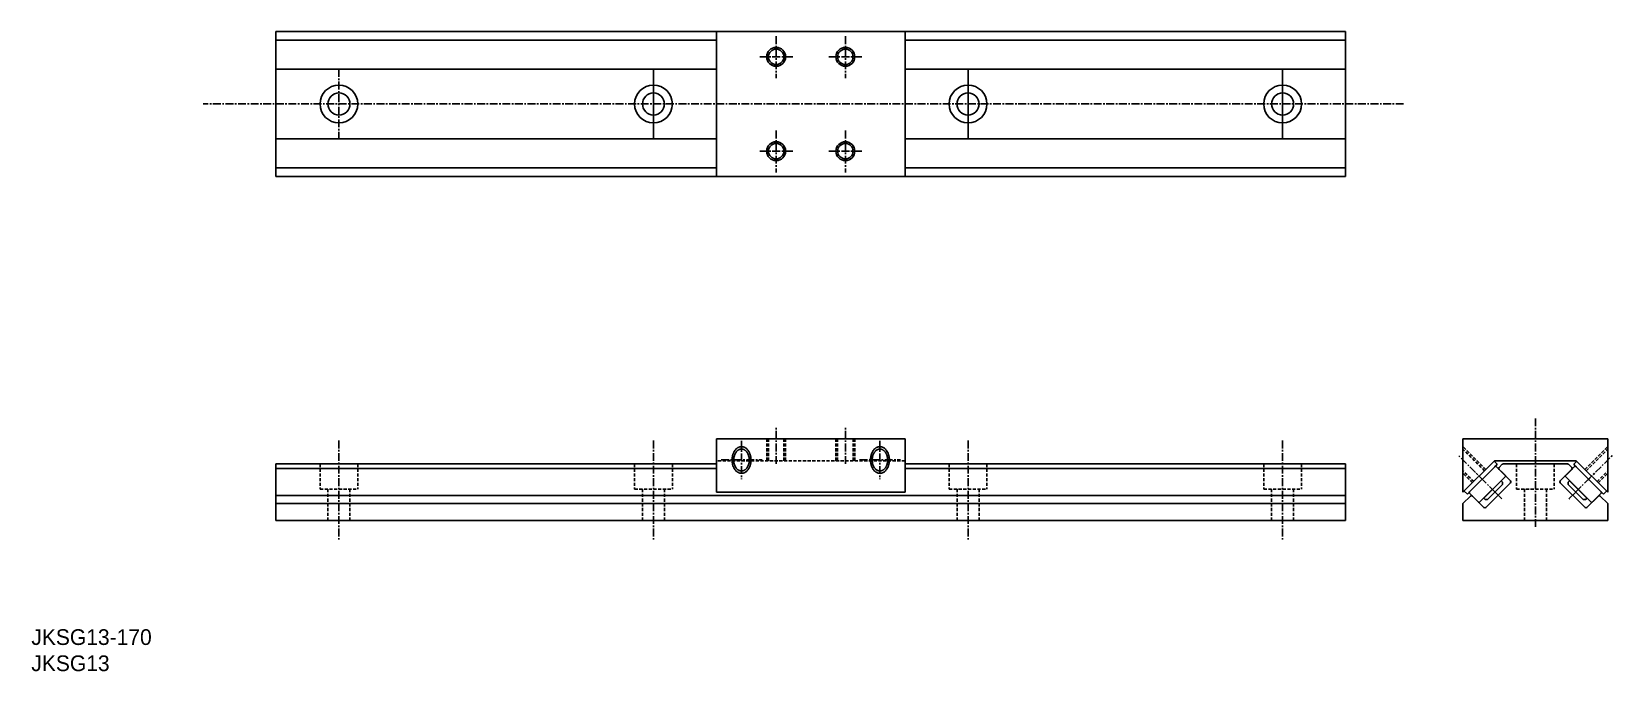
# Model space of a CAD drawing. Extents: x 178 to 430, y 123 to 224.
import ezdxf

# ---------------------------------------------------------------- set-up
doc = ezdxf.new("R2010")
doc.units = 0
doc.linetypes.add('CENTER', pattern=[2, 1.25, -0.25, 0.25, -0.25])
doc.linetypes.add('DASHED', pattern=[0.75, 0.5, -0.25])
doc.layers.get('0').update_dxf_attribs({"linetype": 'CONTINUOUS'})
doc.layers.add('CENTER', color=1, linetype='CENTER')

msp = doc.modelspace()

# ---------------------------------------------------------------- linework, layer by layer
at = {"color": 7, "linetype": 'CONTINUOUS'}
for p, q in [((217.22, 224.31), (387.22, 224.31)), ((217.22, 224.31), (217.22, 201.31)), ((287.22, 224.31), (287.22, 201.31)), ((317.22, 224.31), (317.22, 201.31)), ((387.22, 224.31), (387.22, 201.31)), ((287.22, 222.97), (217.22, 222.97)), ((387.22, 222.97), (317.22, 222.97)), ((287.22, 218.37), (217.22, 218.37)), ((277.22, 218.37), (277.22, 207.25)), ((387.22, 218.37), (317.22, 218.37)), ((327.22, 218.37), (327.22, 207.25)), ((377.22, 218.37), (377.22, 207.25)), ((287.22, 207.25), (217.22, 207.25)), ((387.22, 207.25), (317.22, 207.25)), ((287.22, 202.66), (217.22, 202.66)), ((217.22, 201.31), (387.22, 201.31)), ((387.22, 202.66), (317.22, 202.66)), ((287.22, 159.6), (317.22, 159.6)), ((287.22, 159.6), (287.22, 151.1)), ((317.22, 159.6), (317.22, 151.1)), ((405.89, 159.6), (428.89, 159.6)), ((405.89, 151.1), (405.89, 159.6)), ((428.89, 151.1), (428.89, 159.6)), ((410.89, 156.1), (405.89, 151.1)), ((411.3, 155.54), (410.82, 156.02)), ((410.89, 156.1), (423.89, 156.1)), ((423.49, 155.54), (423.97, 156.02)), ((423.89, 156.1), (428.89, 151.1)), ((217.22, 155.6), (287.22, 155.6)), ((217.22, 155.6), (217.22, 146.6)), ((287.22, 154.88), (217.22, 154.88)), ((287.22, 154.88), (217.22, 154.88)), ((317.22, 155.6), (387.22, 155.6)), ((387.22, 154.88), (317.22, 154.88)), ((387.22, 155.6), (387.22, 146.6)), ((411.14, 155.38), (406.92, 151.17)), ((408.54, 149.5), (412.62, 153.58)), ((410.95, 155.2), (410.88, 155.13)), ((411.3, 155.54), (411.14, 155.38)), ((411.16, 155.2), (412.62, 153.74)), ((411.62, 155.02), (412.14, 155.54)), ((411.62, 154.74), (413.46, 152.9)), ((412.28, 155.6), (422.51, 155.6)), ((423.17, 154.74), (421.33, 152.9)), ((423.63, 155.2), (422.17, 153.74)), ((426.25, 149.5), (422.17, 153.58)), ((423.17, 155.02), (422.65, 155.54)), ((423.49, 155.54), (423.65, 155.38)), ((423.65, 155.38), (427.87, 151.17)), ((423.84, 155.2), (423.91, 155.13)), ((317.22, 151.1), (287.22, 151.1)), ((406.58, 150.82), (406.1, 151.3)), ((406.58, 150.82), (406.9, 151.14)), ((406.92, 150.96), (408.38, 149.5)), ((411.97, 152.93), (409.19, 150.15)), ((409.5, 148.66), (413.46, 152.62)), ((412.17, 152.33), (409.79, 149.95)), ((411.14, 150.98), (412.02, 150.1)), ((411.14, 150.98), (412.02, 150.1)), ((411.97, 152.93), (412.17, 152.73)), ((412.17, 152.33), (412.17, 152.73)), ((425.29, 148.66), (421.33, 152.62)), ((422.82, 152.93), (422.62, 152.73)), ((422.62, 152.33), (422.62, 152.73)), ((422.62, 152.33), (425, 149.95)), ((423.65, 150.98), (422.77, 150.1)), ((422.82, 152.93), (425.6, 150.15)), ((427.87, 150.96), (426.41, 149.5)), ((428.21, 150.82), (427.89, 151.14)), ((428.21, 150.82), (428.69, 151.3)), ((387.22, 150.56), (217.22, 150.56)), ((387.22, 149.3), (217.22, 149.3)), ((405.89, 149.3), (407.1, 150.5)), ((405.89, 149.3), (405.89, 146.6)), ((407.38, 150.5), (409.22, 148.66)), ((409.19, 150.15), (409.39, 149.95)), ((409.79, 149.95), (409.39, 149.95)), ((425, 149.95), (425.4, 149.95)), ((425.6, 150.15), (425.4, 149.95)), ((427.41, 150.5), (425.57, 148.66)), ((428.89, 149.3), (427.69, 150.5)), ((428.89, 149.3), (428.89, 146.6)), ((217.22, 146.6), (387.22, 146.6)), ((405.89, 146.6), (428.89, 146.6))]:
    msp.add_line(p, q, dxfattribs=at)
at = {"color": 3, "linetype": 'DASHED'}
for p, q in [((295.22, 159.6), (295.22, 156.1)), ((295.49, 159.6), (295.49, 156.1)), ((297.95, 159.6), (297.95, 156.1)), ((298.22, 159.6), (298.22, 156.1)), ((306.22, 159.6), (306.22, 156.1)), ((306.49, 159.6), (306.49, 156.1)), ((308.95, 159.6), (308.95, 156.1)), ((309.22, 159.6), (309.22, 156.1)), ((409.52, 154.72), (405.89, 158.35)), ((425.27, 154.72), (428.89, 158.35)), ((317.22, 156.1), (287.22, 156.1)), ((409.33, 154.53), (405.89, 157.96)), ((425.46, 154.53), (428.89, 157.96)), ((224.22, 155.6), (224.22, 151.6)), ((230.22, 155.6), (230.22, 151.6)), ((274.22, 155.6), (274.22, 151.6)), ((280.22, 155.6), (280.22, 151.6)), ((324.22, 155.6), (324.22, 151.6)), ((330.22, 155.6), (330.22, 151.6)), ((374.22, 155.6), (374.22, 151.6)), ((380.22, 155.6), (380.22, 151.6)), ((407.59, 152.79), (405.89, 154.49)), ((407.4, 152.6), (405.89, 154.1)), ((414.39, 155.6), (414.39, 151.6)), ((420.39, 155.6), (420.39, 151.6)), ((427.2, 152.79), (428.89, 154.49)), ((427.39, 152.6), (428.89, 154.1)), ((224.22, 151.6), (230.22, 151.6)), ((225.47, 151.6), (225.47, 146.6)), ((228.97, 151.6), (228.97, 146.6)), ((274.22, 151.6), (280.22, 151.6)), ((275.47, 151.6), (275.47, 146.6)), ((278.97, 151.6), (278.97, 146.6)), ((324.22, 151.6), (330.22, 151.6)), ((325.47, 151.6), (325.47, 146.6)), ((328.97, 151.6), (328.97, 146.6)), ((374.22, 151.6), (380.22, 151.6)), ((375.47, 151.6), (375.47, 146.6)), ((378.97, 151.6), (378.97, 146.6)), ((414.39, 151.6), (420.39, 151.6)), ((415.64, 151.6), (415.64, 146.6)), ((419.14, 151.6), (419.14, 146.6))]:
    msp.add_line(p, q, dxfattribs=at)
at = {"color": 3}
for points in [[(291.22, 158.35, 0), (291.14, 158.34, 0), (291.07, 158.34, 0), (291, 158.32, 0), (290.92, 158.31, 0), (290.85, 158.28, 0), (290.78, 158.25, 0), (290.71, 158.22, 0), (290.64, 158.19, 0), (290.58, 158.14, 0), (290.51, 158.1, 0), (290.45, 158.04, 0), (290.38, 157.99, 0), (290.32, 157.93, 0), (290.26, 157.87, 0), (290.21, 157.8, 0), (290.16, 157.72, 0), (290.11, 157.65, 0), (290.06, 157.57, 0), (290.01, 157.49, 0), (289.97, 157.4, 0), (289.93, 157.32, 0), (289.89, 157.22, 0), (289.86, 157.13, 0), (289.83, 157.04, 0), (289.8, 156.94, 0), (289.78, 156.84, 0), (289.76, 156.74, 0), (289.75, 156.64, 0), (289.73, 156.54, 0), (289.72, 156.43, 0), (289.72, 156.33, 0), (289.72, 156.22, 0), (289.72, 156.12, 0), (289.72, 156.02, 0), (289.73, 155.91, 0), (289.75, 155.81, 0), (289.76, 155.71, 0), (289.78, 155.61, 0), (289.8, 155.51, 0), (289.83, 155.41, 0), (289.86, 155.32, 0), (289.89, 155.22, 0), (289.93, 155.13, 0), (289.97, 155.05, 0), (290.01, 154.96, 0), (290.06, 154.88, 0), (290.11, 154.8, 0), (290.16, 154.72, 0), (290.21, 154.65, 0), (290.26, 154.59, 0), (290.32, 154.52, 0), (290.38, 154.46, 0), (290.45, 154.41, 0), (290.51, 154.35, 0), (290.58, 154.31, 0), (290.64, 154.27, 0), (290.71, 154.23, 0), (290.78, 154.19, 0), (290.85, 154.17, 0), (290.92, 154.15, 0), (291, 154.13, 0), (291.07, 154.11, 0), (291.14, 154.11, 0), (291.22, 154.1, 0), (291.29, 154.11, 0), (291.36, 154.11, 0), (291.44, 154.13, 0), (291.51, 154.15, 0), (291.58, 154.17, 0), (291.65, 154.19, 0), (291.72, 154.23, 0), (291.79, 154.27, 0), (291.86, 154.31, 0), (291.92, 154.35, 0), (291.99, 154.41, 0), (292.05, 154.46, 0), (292.11, 154.52, 0), (292.17, 154.59, 0), (292.23, 154.65, 0), (292.28, 154.72, 0), (292.33, 154.8, 0), (292.38, 154.88, 0), (292.42, 154.96, 0), (292.46, 155.05, 0), (292.5, 155.13, 0), (292.54, 155.22, 0), (292.57, 155.32, 0), (292.6, 155.41, 0), (292.63, 155.51, 0), (292.65, 155.61, 0), (292.67, 155.71, 0), (292.69, 155.81, 0), (292.7, 155.91, 0), (292.71, 156.02, 0), (292.72, 156.12, 0), (292.72, 156.22, 0), (292.72, 156.33, 0), (292.71, 156.43, 0), (292.7, 156.54, 0), (292.69, 156.64, 0), (292.67, 156.74, 0), (292.65, 156.84, 0), (292.63, 156.94, 0), (292.6, 157.04, 0), (292.57, 157.13, 0), (292.54, 157.22, 0), (292.5, 157.32, 0), (292.46, 157.4, 0), (292.42, 157.49, 0), (292.38, 157.57, 0), (292.33, 157.65, 0), (292.28, 157.72, 0), (292.23, 157.8, 0), (292.17, 157.87, 0), (292.11, 157.93, 0), (292.05, 157.99, 0), (291.99, 158.04, 0), (291.92, 158.1, 0), (291.86, 158.14, 0), (291.79, 158.19, 0), (291.72, 158.22, 0), (291.65, 158.25, 0), (291.58, 158.28, 0), (291.51, 158.31, 0), (291.44, 158.32, 0), (291.36, 158.34, 0), (291.29, 158.34, 0), (291.22, 158.35, 0)], [(313.22, 158.35, 0), (313.14, 158.34, 0), (313.07, 158.34, 0), (313, 158.32, 0), (312.92, 158.31, 0), (312.85, 158.28, 0), (312.78, 158.25, 0), (312.71, 158.22, 0), (312.64, 158.19, 0), (312.58, 158.14, 0), (312.51, 158.1, 0), (312.45, 158.04, 0), (312.38, 157.99, 0), (312.32, 157.93, 0), (312.26, 157.87, 0), (312.21, 157.8, 0), (312.16, 157.72, 0), (312.11, 157.65, 0), (312.06, 157.57, 0), (312.01, 157.49, 0), (311.97, 157.4, 0), (311.93, 157.32, 0), (311.89, 157.22, 0), (311.86, 157.13, 0), (311.83, 157.04, 0), (311.8, 156.94, 0), (311.78, 156.84, 0), (311.76, 156.74, 0), (311.75, 156.64, 0), (311.73, 156.54, 0), (311.72, 156.43, 0), (311.72, 156.33, 0), (311.72, 156.22, 0), (311.72, 156.12, 0), (311.72, 156.02, 0), (311.73, 155.91, 0), (311.75, 155.81, 0), (311.76, 155.71, 0), (311.78, 155.61, 0), (311.8, 155.51, 0), (311.83, 155.41, 0), (311.86, 155.32, 0), (311.89, 155.22, 0), (311.93, 155.13, 0), (311.97, 155.05, 0), (312.01, 154.96, 0), (312.06, 154.88, 0), (312.11, 154.8, 0), (312.16, 154.72, 0), (312.21, 154.65, 0), (312.26, 154.59, 0), (312.32, 154.52, 0), (312.38, 154.46, 0), (312.45, 154.41, 0), (312.51, 154.35, 0), (312.58, 154.31, 0), (312.64, 154.27, 0), (312.71, 154.23, 0), (312.78, 154.19, 0), (312.85, 154.17, 0), (312.92, 154.15, 0), (313, 154.13, 0), (313.07, 154.11, 0), (313.14, 154.11, 0), (313.22, 154.1, 0), (313.29, 154.11, 0), (313.36, 154.11, 0), (313.44, 154.13, 0), (313.51, 154.15, 0), (313.58, 154.17, 0), (313.65, 154.19, 0), (313.72, 154.23, 0), (313.79, 154.27, 0), (313.86, 154.31, 0), (313.92, 154.35, 0), (313.99, 154.41, 0), (314.05, 154.46, 0), (314.11, 154.52, 0), (314.17, 154.59, 0), (314.23, 154.65, 0), (314.28, 154.72, 0), (314.33, 154.8, 0), (314.38, 154.88, 0), (314.42, 154.96, 0), (314.46, 155.05, 0), (314.5, 155.13, 0), (314.54, 155.22, 0), (314.57, 155.32, 0), (314.6, 155.41, 0), (314.63, 155.51, 0), (314.65, 155.61, 0), (314.67, 155.71, 0), (314.69, 155.81, 0), (314.7, 155.91, 0), (314.71, 156.02, 0), (314.72, 156.12, 0), (314.72, 156.22, 0), (314.72, 156.33, 0), (314.71, 156.43, 0), (314.7, 156.54, 0), (314.69, 156.64, 0), (314.67, 156.74, 0), (314.65, 156.84, 0), (314.63, 156.94, 0), (314.6, 157.04, 0), (314.57, 157.13, 0), (314.54, 157.22, 0), (314.5, 157.32, 0), (314.46, 157.4, 0), (314.42, 157.49, 0), (314.38, 157.57, 0), (314.33, 157.65, 0), (314.28, 157.72, 0), (314.23, 157.8, 0), (314.17, 157.87, 0), (314.11, 157.93, 0), (314.05, 157.99, 0), (313.99, 158.04, 0), (313.92, 158.1, 0), (313.86, 158.14, 0), (313.79, 158.19, 0), (313.72, 158.22, 0), (313.65, 158.25, 0), (313.58, 158.28, 0), (313.51, 158.31, 0), (313.44, 158.32, 0), (313.36, 158.34, 0), (313.29, 158.34, 0), (313.22, 158.35, 0)]]:
    msp.add_polyline3d(points, dxfattribs=at)
at = {"color": 7, "linetype": 'CONTINUOUS'}
for points in [[(291.22, 157.96, 0), (291.16, 157.96, 0), (291.1, 157.96, 0), (291.04, 157.94, 0), (290.98, 157.93, 0), (290.92, 157.91, 0), (290.86, 157.89, 0), (290.8, 157.86, 0), (290.75, 157.83, 0), (290.69, 157.8, 0), (290.64, 157.76, 0), (290.58, 157.72, 0), (290.53, 157.67, 0), (290.49, 157.62, 0), (290.44, 157.57, 0), (290.39, 157.51, 0), (290.35, 157.46, 0), (290.31, 157.39, 0), (290.27, 157.33, 0), (290.23, 157.26, 0), (290.19, 157.19, 0), (290.16, 157.12, 0), (290.13, 157.04, 0), (290.11, 156.97, 0), (290.08, 156.89, 0), (290.06, 156.81, 0), (290.04, 156.73, 0), (290.02, 156.65, 0), (290.01, 156.56, 0), (290, 156.48, 0), (289.99, 156.4, 0), (289.99, 156.31, 0), (289.99, 156.22, 0), (289.99, 156.14, 0), (289.99, 156.06, 0), (290, 155.97, 0), (290.01, 155.89, 0), (290.02, 155.8, 0), (290.04, 155.72, 0), (290.06, 155.64, 0), (290.08, 155.56, 0), (290.11, 155.48, 0), (290.13, 155.41, 0), (290.16, 155.33, 0), (290.19, 155.26, 0), (290.23, 155.19, 0), (290.27, 155.12, 0), (290.31, 155.06, 0), (290.35, 155, 0), (290.39, 154.94, 0), (290.44, 154.88, 0), (290.49, 154.83, 0), (290.53, 154.78, 0), (290.58, 154.73, 0), (290.64, 154.69, 0), (290.69, 154.65, 0), (290.75, 154.62, 0), (290.8, 154.59, 0), (290.86, 154.56, 0), (290.92, 154.54, 0), (290.98, 154.52, 0), (291.04, 154.5, 0), (291.1, 154.5, 0), (291.16, 154.49, 0), (291.22, 154.49, 0), (291.28, 154.49, 0), (291.34, 154.5, 0), (291.4, 154.5, 0), (291.46, 154.52, 0), (291.52, 154.54, 0), (291.57, 154.56, 0), (291.63, 154.59, 0), (291.69, 154.62, 0), (291.74, 154.65, 0), (291.8, 154.69, 0), (291.85, 154.73, 0), (291.9, 154.78, 0), (291.95, 154.83, 0), (292, 154.88, 0), (292.04, 154.94, 0), (292.09, 155, 0), (292.13, 155.06, 0), (292.17, 155.12, 0), (292.2, 155.19, 0), (292.24, 155.26, 0), (292.27, 155.33, 0), (292.3, 155.41, 0), (292.33, 155.48, 0), (292.35, 155.56, 0), (292.38, 155.64, 0), (292.39, 155.72, 0), (292.41, 155.8, 0), (292.42, 155.89, 0), (292.43, 155.97, 0), (292.44, 156.06, 0), (292.44, 156.14, 0), (292.45, 156.22, 0), (292.44, 156.31, 0), (292.44, 156.4, 0), (292.43, 156.48, 0), (292.42, 156.56, 0), (292.41, 156.65, 0), (292.39, 156.73, 0), (292.38, 156.81, 0), (292.35, 156.89, 0), (292.33, 156.97, 0), (292.3, 157.04, 0), (292.27, 157.12, 0), (292.24, 157.19, 0), (292.2, 157.26, 0), (292.17, 157.33, 0), (292.13, 157.39, 0), (292.09, 157.46, 0), (292.04, 157.51, 0), (292, 157.57, 0), (291.95, 157.62, 0), (291.9, 157.67, 0), (291.85, 157.72, 0), (291.8, 157.76, 0), (291.74, 157.8, 0), (291.69, 157.83, 0), (291.63, 157.86, 0), (291.57, 157.89, 0), (291.52, 157.91, 0), (291.46, 157.93, 0), (291.4, 157.94, 0), (291.34, 157.96, 0), (291.28, 157.96, 0), (291.22, 157.96, 0)], [(313.22, 157.96, 0), (313.16, 157.96, 0), (313.1, 157.96, 0), (313.04, 157.94, 0), (312.98, 157.93, 0), (312.92, 157.91, 0), (312.86, 157.89, 0), (312.8, 157.86, 0), (312.75, 157.83, 0), (312.69, 157.8, 0), (312.64, 157.76, 0), (312.58, 157.72, 0), (312.53, 157.67, 0), (312.49, 157.62, 0), (312.44, 157.57, 0), (312.39, 157.51, 0), (312.35, 157.46, 0), (312.31, 157.39, 0), (312.27, 157.33, 0), (312.23, 157.26, 0), (312.19, 157.19, 0), (312.16, 157.12, 0), (312.13, 157.04, 0), (312.11, 156.97, 0), (312.08, 156.89, 0), (312.06, 156.81, 0), (312.04, 156.73, 0), (312.02, 156.65, 0), (312.01, 156.56, 0), (312, 156.48, 0), (311.99, 156.4, 0), (311.99, 156.31, 0), (311.99, 156.22, 0), (311.99, 156.14, 0), (311.99, 156.06, 0), (312, 155.97, 0), (312.01, 155.89, 0), (312.02, 155.8, 0), (312.04, 155.72, 0), (312.06, 155.64, 0), (312.08, 155.56, 0), (312.11, 155.48, 0), (312.13, 155.41, 0), (312.16, 155.33, 0), (312.19, 155.26, 0), (312.23, 155.19, 0), (312.27, 155.12, 0), (312.31, 155.06, 0), (312.35, 155, 0), (312.39, 154.94, 0), (312.44, 154.88, 0), (312.49, 154.83, 0), (312.53, 154.78, 0), (312.58, 154.73, 0), (312.64, 154.69, 0), (312.69, 154.65, 0), (312.75, 154.62, 0), (312.8, 154.59, 0), (312.86, 154.56, 0), (312.92, 154.54, 0), (312.98, 154.52, 0), (313.04, 154.5, 0), (313.1, 154.5, 0), (313.16, 154.49, 0), (313.22, 154.49, 0), (313.28, 154.49, 0), (313.34, 154.5, 0), (313.4, 154.5, 0), (313.46, 154.52, 0), (313.52, 154.54, 0), (313.57, 154.56, 0), (313.63, 154.59, 0), (313.69, 154.62, 0), (313.74, 154.65, 0), (313.8, 154.69, 0), (313.85, 154.73, 0), (313.9, 154.78, 0), (313.95, 154.83, 0), (314, 154.88, 0), (314.04, 154.94, 0), (314.09, 155, 0), (314.13, 155.06, 0), (314.17, 155.12, 0), (314.2, 155.19, 0), (314.24, 155.26, 0), (314.27, 155.33, 0), (314.3, 155.41, 0), (314.33, 155.48, 0), (314.35, 155.56, 0), (314.38, 155.64, 0), (314.39, 155.72, 0), (314.41, 155.8, 0), (314.42, 155.89, 0), (314.43, 155.97, 0), (314.44, 156.06, 0), (314.44, 156.14, 0), (314.45, 156.22, 0), (314.44, 156.31, 0), (314.44, 156.4, 0), (314.43, 156.48, 0), (314.42, 156.56, 0), (314.41, 156.65, 0), (314.39, 156.73, 0), (314.38, 156.81, 0), (314.35, 156.89, 0), (314.33, 156.97, 0), (314.3, 157.04, 0), (314.27, 157.12, 0), (314.24, 157.19, 0), (314.2, 157.26, 0), (314.17, 157.33, 0), (314.13, 157.39, 0), (314.09, 157.46, 0), (314.04, 157.51, 0), (314, 157.57, 0), (313.95, 157.62, 0), (313.9, 157.67, 0), (313.85, 157.72, 0), (313.8, 157.76, 0), (313.74, 157.8, 0), (313.69, 157.83, 0), (313.63, 157.86, 0), (313.57, 157.89, 0), (313.52, 157.91, 0), (313.46, 157.93, 0), (313.4, 157.94, 0), (313.34, 157.96, 0), (313.28, 157.96, 0), (313.22, 157.96, 0)]]:
    msp.add_polyline3d(points, dxfattribs=at)
at = {"color": 3}
for centre in [(296.72, 220.31), (307.72, 220.31), (296.72, 205.31), (307.72, 205.31)]:
    msp.add_circle(centre, 1.5, dxfattribs=at)
at = {"color": 7, "linetype": 'CONTINUOUS'}
for centre, radius in [((296.72, 220.31), 1.23), ((307.72, 220.31), 1.23), ((227.22, 212.81), 3), ((227.22, 212.81), 1.75), ((277.22, 212.81), 3), ((277.22, 212.81), 1.75), ((327.22, 212.81), 3), ((327.22, 212.81), 1.75), ((377.22, 212.81), 3), ((377.22, 212.81), 1.75), ((296.72, 205.31), 1.23), ((307.72, 205.31), 1.23)]:
    msp.add_circle(centre, radius, dxfattribs=at)
for centre, radius, start, end in [((411.06, 155.09), 0.15, 45, 135), ((411.76, 154.88), 0.2, 135, 225), ((412.28, 155.4), 0.2, 90, 135), ((412.54, 153.66), 0.113, 315, 45), ((422.25, 153.66), 0.113, 135, 225), ((422.51, 155.4), 0.2, 45, 90), ((423.03, 154.88), 0.2, 315, 45), ((423.73, 155.09), 0.15, 45, 135), ((407.03, 151.06), 0.15, 135, 225), ((413.32, 152.76), 0.2, 315, 45), ((421.47, 152.76), 0.2, 135, 225), ((427.76, 151.06), 0.15, 315, 45), ((407.24, 150.36), 0.2, 45, 135), ((408.46, 149.58), 0.113, 225, 315), ((409.36, 148.8), 0.2, 225, 315), ((425.43, 148.8), 0.2, 225, 315), ((426.33, 149.58), 0.113, 225, 315), ((427.55, 150.36), 0.2, 45, 135)]:
    msp.add_arc(centre, radius, start, end, dxfattribs=at)
at = {"layer": 'CENTER', "color": 1, "linetype": 'CENTER'}
for p, q in [((296.72, 223.58), (296.72, 216.93)), ((307.72, 223.58), (307.72, 216.93)), ((294.11, 220.31), (299.38, 220.31)), ((305.11, 220.31), (310.38, 220.31)), ((227.22, 218.37), (227.22, 207.25)), ((396.45, 212.81), (205.67, 212.81)), ((296.72, 208.58), (296.72, 201.93)), ((307.72, 208.58), (307.72, 201.93)), ((294.11, 205.31), (299.38, 205.31)), ((305.11, 205.31), (310.38, 205.31)), ((296.72, 155.6), (296.72, 161.6)), ((307.72, 155.6), (307.72, 161.6)), ((417.39, 145.59), (417.39, 162.93)), ((227.22, 159.32), (227.22, 143.36)), ((277.22, 159.32), (277.22, 143.36)), ((291.23, 159.27), (291.23, 153.18)), ((313.22, 159.27), (313.22, 153.18)), ((327.22, 159.32), (327.22, 143.36)), ((377.22, 159.32), (377.22, 143.36)), ((287.99, 156.23), (294.52, 156.23)), ((309.98, 156.23), (316.5, 156.23)), ((409.29, 152.83), (405.08, 157.04)), ((425.53, 152.86), (429.64, 156.97)), ((411.01, 151.11), (407.99, 154.13)), ((423.78, 151.11), (426.8, 154.13)), ((410.58, 151.54), (412.06, 150.06)), ((424.21, 151.54), (422.73, 150.06))]:
    msp.add_line(p, q, dxfattribs=at)

# ---------------------------------------------------------------- texts
at = {"color": 7, "linetype": 'CONTINUOUS'}
for s, p in [('JKSG13-170', (178.33, 126.83)), ('JKSG13', (178.33, 122.67))]:
    msp.add_text(s, height=2.5, dxfattribs=at).set_placement(p)

doc.saveas('drawing.dxf')
